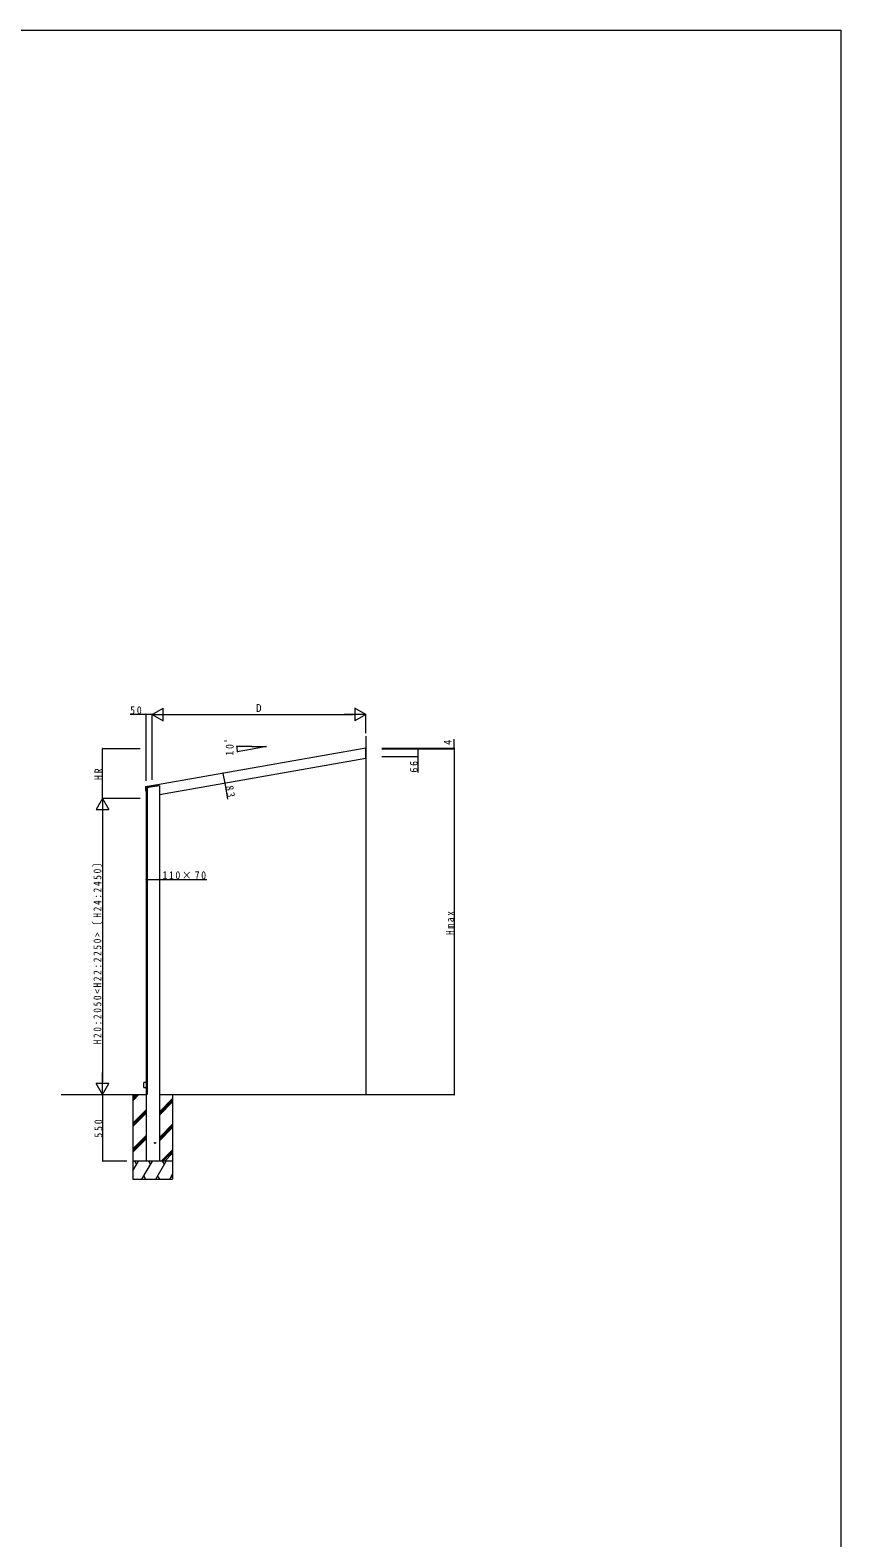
# Model space of a CAD drawing. Units: millimetres, scale not verified. Extents: x -7920 to 7920, y -12800 to 12773.
# Drawn here: x 1211 to 7920, y -317 to 12160 of the extents above; entities that cross this region are included whole.
import ezdxf
from ezdxf.enums import TextEntityAlignment as Align

# ---------------------------------------------------------------- set-up
doc = ezdxf.new("R2010")
doc.units = ezdxf.units.MM
doc.header["$LTSCALE"] = 60
for name, color, linetype, lineweight in [('0-2_YKK_ZWAK', 7, 'Continuous', 18), ('0-3_YKK_A1', 4, 'Continuous', 18), ('0-4_YKK_D', 6, 'Continuous', 18), ('0-5_YKK_Z1', 7, 'Continuous', 18)]:
    doc.layers.add(name, color=color, linetype=linetype, lineweight=lineweight)
doc.styles.add('ＭＳ ゴシック', font='')
doc.styles.get('ＭＳ ゴシック').set_extended_font_data('MS Gothic')

msp = doc.modelspace()

# ---------------------------------------------------------------- linework, layer by layer
at = {"layer": '0-2_YKK_ZWAK'}
for p, q in [((-7920, 12160), (7920, 12160)), ((7920, 12160), (7920, -12800))]:
    msp.add_line(p, q, dxfattribs=at)
at = {"layer": '0-3_YKK_A1'}
for p, q in [((3990.22, 6217.98), (2264.85, 5913.75)), ((3990.22, 6133.7), (2280.22, 5832.18)), ((3046.12, 6231.09), (3166.99, 6231.09)), ((3166.99, 6231.09), (3049.75, 6210.42)), ((3990.22, 6133.7), (3990.22, 6217.98)), ((2166.22, 5897.14), (2166.23, 5897.19)), ((2166.22, 5897.14), (2166.22, 5868.19)), ((2166.23, 5868.13), (2166.22, 5868.19)), ((2166.23, 5897.19), (2166.24, 5897.24)), ((2166.25, 5868.07), (2166.23, 5868.13)), ((2166.24, 5897.24), (2166.26, 5897.29)), ((2166.27, 5868.02), (2166.25, 5868.07)), ((2166.26, 5897.29), (2166.29, 5897.33)), ((2166.31, 5867.98), (2166.27, 5868.02)), ((2166.29, 5897.33), (2166.33, 5897.37)), ((2166.36, 5867.94), (2166.31, 5867.98)), ((2166.33, 5897.37), (2166.37, 5897.4)), ((2166.41, 5867.91), (2166.36, 5867.94)), ((2166.37, 5897.4), (2166.42, 5897.42)), ((2166.46, 5867.89), (2166.41, 5867.91)), ((2166.42, 5897.42), (2166.47, 5897.43)), ((2166.52, 5867.89), (2166.46, 5867.89)), ((2264.38, 5914.7), (2166.47, 5897.43)), ((2166.52, 5867.89), (2169.82, 5867.89)), ((2169.82, 5867.89), (2169.82, 5871.39)), ((2169.82, 5871.39), (2177.31, 5871.39)), ((2170.22, 5871.39), (2170.22, 2801.39)), ((2177.31, 5871.39), (2177.42, 5871.39)), ((2177.48, 5871.39), (2177.42, 5871.39)), ((2177.54, 5871.41), (2177.48, 5871.39)), ((2177.59, 5871.44), (2177.54, 5871.41)), ((2177.63, 5871.48), (2177.59, 5871.44)), ((2177.67, 5871.52), (2177.63, 5871.48)), ((2177.7, 5871.57), (2177.67, 5871.52)), ((2177.72, 5871.63), (2177.7, 5871.57)), ((2177.72, 5892.2), (2177.73, 5892.25)), ((2177.72, 5871.69), (2177.72, 5892.2)), ((2177.72, 5871.69), (2177.72, 5871.63)), ((2177.73, 5892.25), (2177.74, 5892.3)), ((2177.74, 5892.3), (2177.76, 5892.35)), ((2177.76, 5892.35), (2177.79, 5892.39)), ((2177.79, 5892.39), (2177.83, 5892.43)), ((2177.83, 5892.43), (2177.87, 5892.46)), ((2177.87, 5892.46), (2177.92, 5892.48)), ((2177.92, 5892.48), (2177.97, 5892.49)), ((2177.97, 5892.49), (2223.03, 5900.44)), ((2265.22, 5907.39), (2178.22, 5892.05)), ((2178.22, 5892.05), (2178.22, 3351.39)), ((2223.03, 5900.44), (2263.62, 5907.6)), ((2263.92, 5907.51), (2263.62, 5907.6)), ((2263.92, 5907.51), (2265.6, 5907.8)), ((2264.38, 5914.7), (2264.44, 5914.7)), ((2264.44, 5914.7), (2264.5, 5914.69)), ((2264.5, 5914.69), (2264.55, 5914.67)), ((2264.55, 5914.67), (2264.61, 5914.65)), ((2264.61, 5914.65), (2264.65, 5914.61)), ((2264.65, 5914.61), (2264.69, 5914.56)), ((2264.69, 5914.56), (2264.71, 5914.51)), ((2264.71, 5914.51), (2264.73, 5914.45)), ((2265.84, 5908.15), (2264.73, 5914.45)), ((2280.22, 5907.39), (2265.22, 5907.39)), ((2265.65, 5907.82), (2265.6, 5907.8)), ((2265.71, 5907.84), (2265.65, 5907.82)), ((2265.75, 5907.88), (2265.71, 5907.84)), ((2265.79, 5907.93), (2265.75, 5907.88)), ((2265.82, 5907.98), (2265.79, 5907.93)), ((2265.84, 5908.03), (2265.82, 5907.98)), ((2265.84, 5908.15), (2265.84, 5908.09)), ((2265.84, 5908.09), (2265.84, 5908.03)), ((2280.22, 5907.39), (2280.22, 2801.39)), ((2170.22, 3452.7), (2152.22, 3452.39)), ((2152.22, 3410.39), (2170.22, 3410.07))]:
    msp.add_line(p, q, dxfattribs=at)
msp.add_lwpolyline([(2152.22, 3410.39), (2152.22, 3431.39), (2152.22, 3452.39)], dxfattribs=at)
msp.add_circle((2244.22, 2951.39), 4.5, dxfattribs=at)
at = {"layer": '0-4_YKK_D'}
for p, q in [((2170.22, 6497.53), (2037.92, 6497.53)), ((2170.22, 5947.82), (2170.22, 6498.53)), ((2220.22, 6497.53), (2170.22, 6497.53)), ((2220.22, 6497.53), (2311.16, 6550.03)), ((2220.22, 5956.64), (2220.22, 6498.53)), ((2220.22, 5956.64), (2220.22, 6498.53)), ((2220.22, 6497.53), (2402.09, 6497.53)), ((2220.22, 6497.53), (2311.16, 6445.03)), ((2311.16, 6445.03), (2311.16, 6550.03)), ((2325.22, 6497.53), (3885.22, 6497.53)), ((3990.22, 6497.53), (3808.36, 6497.53)), ((3899.29, 6550.03), (3899.29, 6445.03)), ((3990.22, 6497.53), (3899.29, 6550.03)), ((3990.22, 6497.53), (3899.29, 6445.03)), ((3990.22, 6342.69), (3990.22, 6498.53)), ((4720.3, 6217.98), (4720.3, 6292.68)), ((2120.22, 6213.93), (1809.22, 6213.93)), ((1810.22, 5801.39), (1810.22, 6213.93)), ((3046.12, 6231.09), (2919.93, 6231.09)), ((3049.75, 6210.42), (2923.68, 6188.19)), ((4120.3, 6217.98), (4721.3, 6217.98)), ((4120.3, 6213.93), (4421.3, 6213.93)), ((4120.3, 6213.93), (4721.3, 6213.93)), ((4120.3, 6213.93), (4721.3, 6213.93)), ((4120.3, 6147.93), (4421.3, 6147.93)), ((4420.3, 6213.93), (4420.3, 6147.93)), ((4420.3, 6147.93), (4420.3, 6015.63)), ((4720.3, 6213.93), (4720.3, 6217.98)), ((4720.3, 6213.93), (4720.3, 3351.39)), ((2806.73, 6009.3), (2821.14, 5927.56)), ((2821.14, 5927.56), (2844.18, 5796.88)), ((1810.22, 5801.39), (1757.72, 5710.45)), ((2120.22, 5801.39), (1809.22, 5801.39)), ((2120.22, 5801.39), (1809.22, 5801.39)), ((1810.22, 5801.39), (1810.22, 5619.52)), ((1810.22, 5801.39), (1862.72, 5710.45)), ((1757.72, 5710.45), (1862.72, 5710.45)), ((1810.22, 5696.39), (1810.22, 3456.39)), ((2170.22, 5131.89), (2280.22, 5131.89)), ((2280.22, 5131.89), (2672.12, 5131.89)), ((1810.22, 3351.39), (1810.22, 3533.25)), ((1862.72, 3442.32), (1757.72, 3442.32)), ((1810.22, 3351.39), (1757.72, 3442.32)), ((1810.22, 3351.39), (1862.72, 3442.32)), ((1810.22, 3351.39), (1810.22, 2801.39)), ((4120.3, 3351.39), (4721.3, 3351.39)), ((2010.22, 2801.39), (1809.22, 2801.39))]:
    msp.add_line(p, q, dxfattribs=at)
for centre, radius, start, end in [((2170.22, 6497.53), 1.59, 0, 180), ((2170.22, 6497.53), 1.59, 180, 0), ((1810.22, 6213.93), 1.59, 90, 270), ((1810.22, 6213.93), 1.59, 270, 90), ((2920.93, 6231.09), 1.59, 90, 270), ((2920.93, 6231.09), 1.59, 270, 90), ((3166.99, 6231.09), 246.06, 180, 190), ((2924.67, 6188.36), 1.59, 100, 280), ((2924.67, 6188.36), 1.59, 280, 100), ((4420.3, 6213.93), 1.59, 90, 270), ((4420.3, 6147.93), 1.59, 90, 270), ((4420.3, 6213.93), 1.59, 270, 90), ((4420.3, 6147.93), 1.59, 270, 90), ((4720.3, 6217.98), 1.59, 90, 270), ((4720.3, 6213.93), 1.59, 90, 270), ((4720.3, 6213.93), 1.59, 90, 270), ((4720.3, 6217.98), 1.59, 270, 90), ((4720.3, 6213.93), 1.59, 270, 90), ((4720.3, 6213.93), 1.59, 270, 90), ((2806.73, 6009.3), 1.59, 100, 280), ((2806.73, 6009.3), 1.59, 280, 100), ((2821.14, 5927.56), 1.59, 100, 280), ((2821.14, 5927.56), 1.59, 280, 100), ((2170.22, 5131.89), 1.59, 0, 180), ((2170.22, 5131.89), 1.59, 180, 0), ((2280.22, 5131.89), 1.59, 0, 180), ((2280.22, 5131.89), 1.59, 180, 0), ((4720.3, 3351.39), 1.59, 90, 270), ((4720.3, 3351.39), 1.59, 270, 90), ((1810.22, 2801.39), 1.59, 90, 270), ((1810.22, 2801.39), 1.59, 270, 90)]:
    msp.add_arc(centre, radius, start, end, dxfattribs=at)
at = {"layer": '0-5_YKK_Z1'}
for p, q in [((3990.22, 6316.81), (3990.22, 3351.39)), ((1466.69, 3351.39), (2170.22, 3351.39)), ((2060.22, 3351.39), (2060.22, 2651.39)), ((2060.22, 3299.84), (2111.77, 3351.39)), ((2060.22, 3313.98), (2097.63, 3351.39)), ((2060.22, 3328.13), (2083.49, 3351.39)), ((2280.22, 3351.39), (4250.29, 3351.39)), ((2280.22, 3209.76), (2390.22, 3319.76)), ((2280.22, 3195.62), (2390.22, 3305.62)), ((2280.22, 3181.48), (2390.22, 3291.48)), ((2390.22, 3351.39), (2390.22, 2651.39)), ((2060.22, 3115.99), (2170.22, 3225.99)), ((2060.22, 3101.85), (2170.22, 3211.85)), ((2060.22, 3087.71), (2170.22, 3197.71)), ((2060.22, 2903.86), (2170.22, 3013.86)), ((2170.22, 2999.72), (2060.22, 2889.72)), ((2280.22, 2997.63), (2390.22, 3107.63)), ((2280.22, 2983.49), (2390.22, 3093.49)), ((2280.22, 2969.35), (2390.22, 3079.35)), ((2060.22, 2875.58), (2170.22, 2985.58)), ((2296.11, 2801.39), (2390.22, 2895.5)), ((2310.25, 2801.39), (2390.22, 2881.36)), ((2060.22, 2719.91), (2107.26, 2801.39)), ((2390.22, 2801.39), (2060.22, 2801.39)), ((2092.26, 2775.41), (2077.26, 2801.39)), ((2136.13, 2651.39), (2222.73, 2801.39)), ((2169.88, 2801.39), (2170.22, 2801.73)), ((2207.73, 2775.41), (2192.73, 2801.39)), ((2250.7, 2651.39), (2337.3, 2801.39)), ((2322.3, 2775.41), (2307.3, 2801.39)), ((2324.39, 2801.39), (2390.22, 2867.22)), ((2060.22, 2651.39), (2390.22, 2651.39)), ((2151.13, 2677.37), (2166.13, 2651.39)), ((2265.7, 2677.37), (2280.7, 2651.39)), ((2366.17, 2651.39), (2389.77, 2692.27)), ((2381.17, 2677.37), (2390.22, 2661.68))]:
    msp.add_line(p, q, dxfattribs=at)

# ---------------------------------------------------------------- texts
at = {"layer": '0-4_YKK_D', "color": 7, "style": 'ＭＳ ゴシック'}
msp.add_text('D', height=65.98, dxfattribs=at).set_placement((3081.22, 6498.13), align=Align.BOTTOM_LEFT)
msp.add_text('4', height=65.98, rotation=90, dxfattribs=at).set_placement((4719.7, 6244.08), align=Align.BOTTOM_LEFT)
at = {"layer": '0-4_YKK_D', "color": 7, "char_height": 65.98, "attachment_point": 7, "style": 'ＭＳ ゴシック'}
for s, insert in [('\\T1.37;\\W0.9;50', (2038.52, 6498.13)), ('\\T1.32;\\W0.9;110×70', (2306.52, 5132.69))]:
    msp.add_mtext(s, dxfattribs=dict(at, insert=insert))
for s, insert, rotation in [('\\T1.38;\\W0.9;10ﾟ', (2894.34, 6154.96), 88.848), ('\\T1.37;\\W0.9;HR', (1809.42, 5954.86), 90), ('\\T1.37;\\W0.9;66', (4419.7, 6016.23), 90), ('\\T1.37;\\W0.9;83', (2826.49, 5901.8), 280), ('\\T1.37;\\W0.85;H20:2050<H22:2250>〔H24:2450〕', (1809.42, 3767.59), 90), ('\\T1.39;\\W0.85;Hmax', (4719.5, 4672.26), 90), ('\\T1.38;\\W0.9;550', (1809.42, 2994.79), 90)]:
    msp.add_mtext(s, dxfattribs=dict(at, insert=insert, rotation=rotation))

doc.saveas('drawing.dxf')
